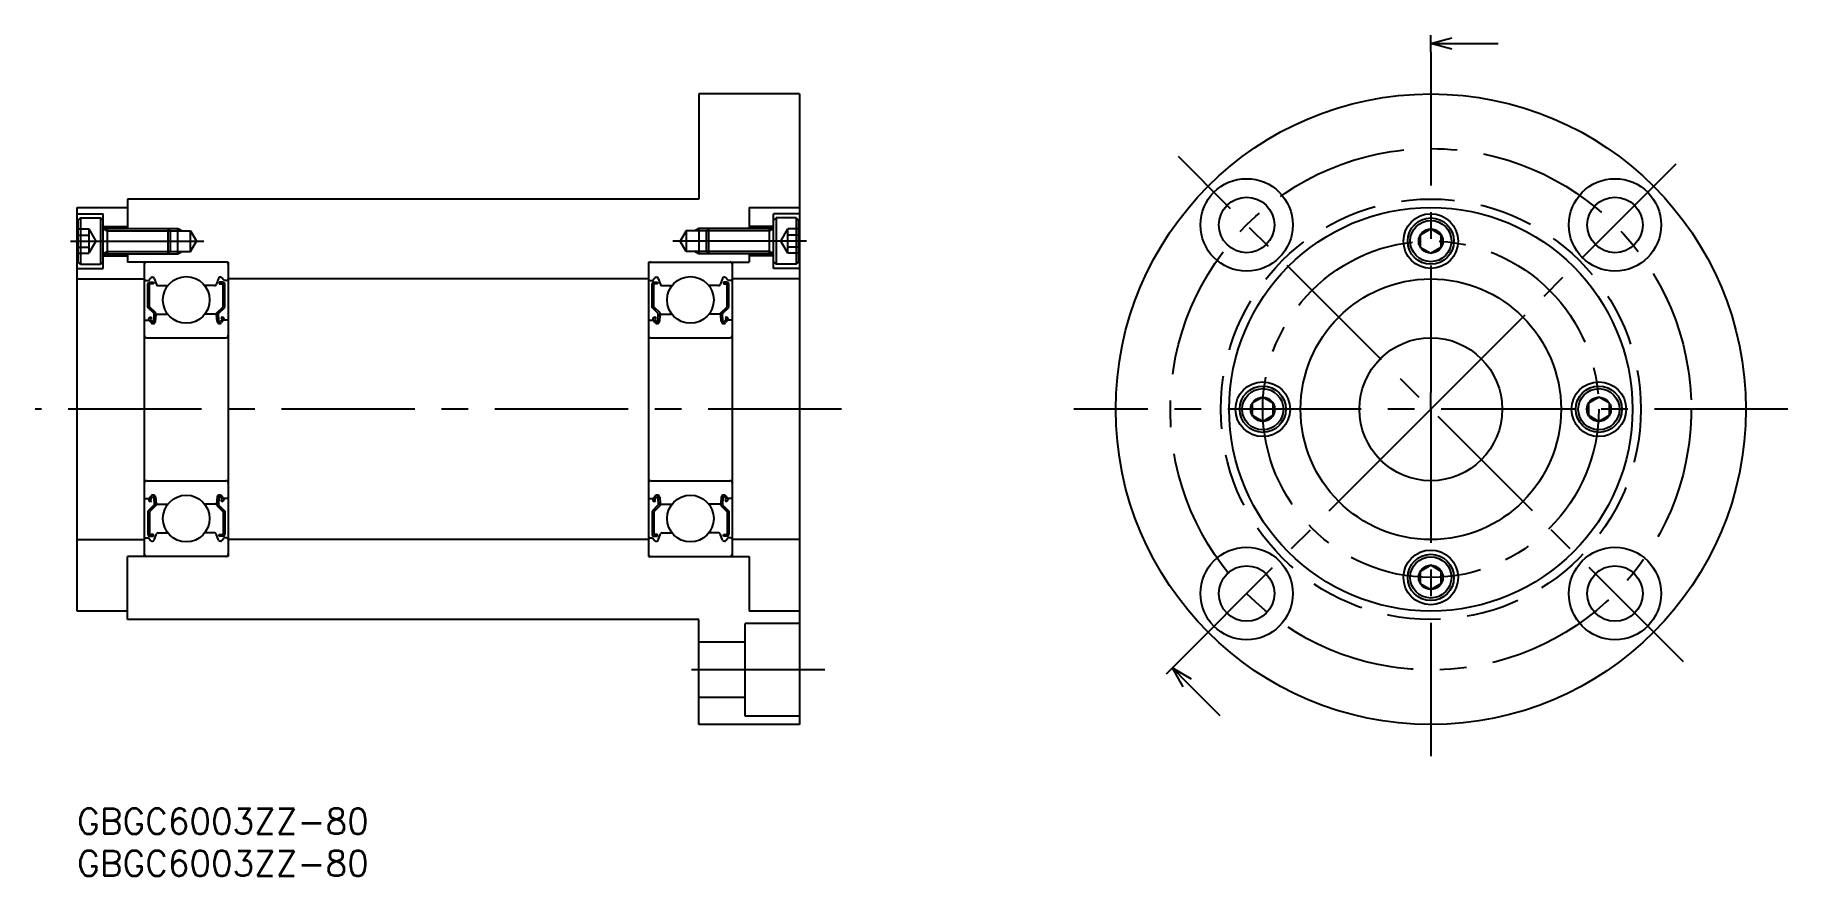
# Model space of a CAD drawing. Extents: x -5 to 204, y -8 to 92.
import ezdxf

# ---------------------------------------------------------------- set-up
doc = ezdxf.new("R2010")
doc.units = 0
doc.header["$LTSCALE"] = 0.5
doc.linetypes.add('CENTER', pattern=[50.8, 31.75, -6.35, 6.35, -6.35])
doc.linetypes.add('DASHED', pattern=[19.05, 12.7, -6.35])
doc.layers.get('0').update_dxf_attribs({"linetype": 'CONTINUOUS'})
for name, color, linetype in [('MSM_CENTER', 1, 'CENTER'), ('MSM_CONTINUOUS', 7, 'CONTINUOUS'), ('MSM_DASHED', 4, 'DASHED'), ('MSM_NARROW', 5, 'CONTINUOUS'), ('MSM_PART_NUMBER', 7, 'CONTINUOUS')]:
    doc.layers.add(name, color=color, linetype=linetype)
doc.styles.get("Standard").update_dxf_attribs({"font": 'txt.shx', "height": 3, "bigfont": 'bigfont.shx'})

# ---------------------------------------------------------------- blocks, each defined once
blk = doc.blocks.new('*U7')
at = {"layer": 'MSM_PART_NUMBER'}
blk.add_text('GBGC6003ZZ-80', height=3, dxfattribs=at).set_placement((0, -3))
blk = doc.blocks.new('*U8')
at = {"layer": 'MSM_PART_NUMBER'}
blk.add_text('GBGC6003ZZ-80', height=3, dxfattribs=at).set_placement((0, -8))
blk = doc.blocks.new('_OPEN30')
at = {"color": 0, "linetype": 'BYBLOCK'}
for p, q in [((-1, 0.268), (0, 0)), ((0, 0), (-1, -0.268)), ((0, 0), (-1, 0))]:
    blk.add_line(p, q, dxfattribs=at)
blk = doc.blocks.new('*U2')
at = {"color": 7, "linetype": 'CONTINUOUS'}
blk.add_lwpolyline([(595.34, 147.9), (600.84, 147.9)], dxfattribs=at)
at = {"color": 7, "linetype": 'CONTINUOUS', "xscale": 2.5, "yscale": 2.5, "zscale": 2.5, "rotation": 180}
blk.add_blockref('_OPEN30', (592.84, 147.9), dxfattribs=at)
blk = doc.blocks.new('*U1')
at = {"color": 7, "linetype": 'CONTINUOUS'}
blk.add_lwpolyline([(595.34, 94.1), (600.84, 94.1)], dxfattribs=at)
at = {"color": 7, "linetype": 'CONTINUOUS', "xscale": 2.5, "yscale": 2.5, "zscale": 2.5, "rotation": 180}
blk.add_blockref('_OPEN30', (592.84, 94.1), dxfattribs=at)

msp = doc.modelspace()

# ---------------------------------------------------------------- linework, layer by layer
at = {"layer": 'MSM_CENTER'}
for p, q in [((161.12, 90), (161.12, 49.5)), ((191.18, 17.45), (131.07, 77.55)), ((161.12, 47.5), (191.18, 77.55)), ((-0.8, 67.5), (15.21, 67.5)), ((86.8, 67.5), (70.79, 67.5)), ((91, 47.5), (-5, 47.5)), ((203.62, 47.5), (118.62, 47.5)), ((131.07, 17.45), (159.71, 46.09)), ((161.12, 47.5), (161.12, 5)), ((89, 16.5), (71, 16.5))]:
    msp.add_line(p, q, dxfattribs=at)
for radius in [31, 20]:
    msp.add_circle((161.12, 47.5), radius, dxfattribs=at)
at = {"layer": 'MSM_CONTINUOUS'}
for p, q in [((161.12, 90), (161.12, 92)), ((86, 85), (74, 85)), ((74, 85), (74, 72.5)), ((86, 85), (86, 10)), ((0, 71.5), (6, 71.5)), ((0, 23.5), (0, 71.5)), ((74, 72.5), (6, 72.5)), ((6, 72.5), (6, 69)), ((80, 71.5), (80, 69)), ((80, 71.5), (86, 71.5)), ((0, 70.75), (3.1, 70.75)), ((0.4, 70.25), (0.1, 69.95)), ((0.1, 69.95), (0.1, 65.05)), ((0.4, 70.25), (2.8, 70.25)), ((0.4, 70.25), (0.4, 64.75)), ((3.1, 69.95), (2.8, 70.25)), ((2.8, 70.25), (2.8, 64.75)), ((3.1, 64.25), (3.1, 70.75)), ((3.1, 69.25), (6, 69.25)), ((3.1, 69), (10.83, 69)), ((3.57, 69), (3.57, 66)), ((10.83, 66), (10.83, 69)), ((10.83, 69), (11.1, 68.73)), ((12, 66), (12, 69)), ((74, 69), (74, 66)), ((74.9, 68.73), (75.17, 69)), ((82.9, 69), (75.17, 69)), ((75.17, 69), (75.17, 66)), ((82.9, 69.25), (80, 69.25)), ((82.43, 66), (82.43, 69)), ((86, 70.75), (82.9, 70.75)), ((82.9, 64.25), (82.9, 70.75)), ((82.9, 69.95), (83.2, 70.25)), ((85.6, 70.25), (83.2, 70.25)), ((83.2, 70.25), (83.2, 64.75)), ((85.6, 70.25), (85.9, 69.95)), ((85.6, 70.25), (85.6, 64.75)), ((85.9, 65.05), (85.9, 69.95)), ((161.12, 68.94), (159.87, 68.22)), ((162.37, 68.22), (161.12, 68.94)), ((11.1, 68.73), (13.5, 68.73)), ((11.1, 68.73), (11.1, 66.27)), ((13.5, 66.27), (13.5, 68.73)), ((13.5, 68.73), (14.21, 67.5)), ((13.5, 66.27), (14.21, 67.5)), ((72.5, 68.73), (71.79, 67.5)), ((72.5, 66.27), (71.79, 67.5)), ((74.9, 68.73), (72.5, 68.73)), ((72.5, 68.73), (72.5, 66.27)), ((74.9, 66.27), (74.9, 68.73)), ((159.87, 68.22), (159.87, 66.78)), ((159.87, 66.78), (161.12, 66.06)), ((161.12, 66.06), (162.37, 66.78)), ((162.37, 66.78), (162.37, 68.22)), ((0.4, 64.75), (0.1, 65.05)), ((0.4, 64.75), (2.8, 64.75)), ((3.1, 65.05), (2.8, 64.75)), ((3.1, 66), (10.83, 66)), ((3.1, 65.75), (6, 65.75)), ((6, 66), (6, 65)), ((18, 65), (6, 65)), ((8, 65), (8, 30)), ((11.1, 66.27), (10.83, 66)), ((11.1, 66.27), (13.5, 66.27)), ((18, 65), (18, 30)), ((68, 65), (80, 65)), ((68, 65), (68, 30)), ((74.9, 66.27), (72.5, 66.27)), ((75.17, 66), (74.9, 66.27)), ((82.9, 66), (75.17, 66)), ((78, 30), (78, 65)), ((80, 66), (80, 65)), ((82.9, 65.75), (80, 65.75)), ((82.9, 65.05), (83.2, 64.75)), ((85.6, 64.75), (83.2, 64.75)), ((85.6, 64.75), (85.9, 65.05)), ((0, 64.25), (3.1, 64.25)), ((0, 63), (8, 63)), ((8.2, 62.8), (8.5, 62.8)), ((8.5, 62.8), (8.78, 63.13)), ((8.63, 62.6), (9.08, 62.6)), ((8.93, 63.2), (8.99, 63.2)), ((9.08, 62.6), (9.08, 62.4)), ((9.18, 63.07), (9.45, 62.33)), ((16.82, 63.07), (16.55, 62.33)), ((16.92, 62.6), (16.92, 62.4)), ((17.37, 62.6), (16.92, 62.6)), ((17.07, 63.2), (17.01, 63.2)), ((17.5, 62.8), (17.22, 63.13)), ((17.8, 62.8), (17.5, 62.8)), ((68, 63), (18, 63)), ((68.2, 62.8), (68.5, 62.8)), ((68.5, 62.8), (68.78, 63.13)), ((68.63, 62.6), (69.08, 62.6)), ((68.93, 63.2), (68.99, 63.2)), ((69.08, 62.6), (69.08, 62.4)), ((69.18, 63.07), (69.45, 62.33)), ((76.82, 63.07), (76.55, 62.33)), ((76.92, 62.6), (76.92, 62.4)), ((77.37, 62.6), (76.92, 62.6)), ((77.07, 63.2), (77.01, 63.2)), ((77.5, 62.8), (77.22, 63.13)), ((77.8, 62.8), (77.5, 62.8)), ((86, 63), (78, 63)), ((86, 64.25), (82.9, 64.25)), ((8.43, 59.62), (8.43, 62.4)), ((8.63, 59.7), (8.63, 62.4)), ((9.08, 62.4), (8.63, 62.4)), ((9.64, 62.2), (10.8, 62.2)), ((16.36, 62.2), (15.2, 62.2)), ((16.92, 62.4), (17.37, 62.4)), ((17.37, 59.7), (17.37, 62.4)), ((17.57, 59.62), (17.57, 62.4)), ((68.43, 59.62), (68.43, 62.4)), ((68.63, 59.7), (68.63, 62.4)), ((69.08, 62.4), (68.63, 62.4)), ((69.64, 62.2), (70.8, 62.2)), ((76.36, 62.2), (75.2, 62.2)), ((76.92, 62.4), (77.37, 62.4)), ((77.37, 59.7), (77.37, 62.4)), ((77.57, 59.62), (77.57, 62.4)), ((9.18, 58.87), (8.43, 59.62)), ((8.74, 58.51), (8.58, 58.38)), ((9.38, 58.95), (8.63, 59.7)), ((8.74, 58.51), (8.87, 58.36)), ((9.14, 57.99), (9.18, 58.87)), ((9.34, 57.97), (9.4, 58.71)), ((9.38, 58.48), (9.38, 58.95)), ((9.5, 58.8), (10.8, 58.8)), ((16.5, 58.8), (15.2, 58.8)), ((16.66, 57.97), (16.6, 58.71)), ((16.62, 58.95), (17.37, 59.7)), ((16.62, 58.48), (16.62, 58.95)), ((16.82, 58.87), (17.57, 59.62)), ((16.86, 57.99), (16.82, 58.87)), ((17.26, 58.51), (17.13, 58.36)), ((17.26, 58.51), (17.42, 58.38)), ((69.18, 58.87), (68.43, 59.62)), ((68.74, 58.51), (68.58, 58.38)), ((69.38, 58.95), (68.63, 59.7)), ((68.74, 58.51), (68.87, 58.36)), ((69.14, 57.99), (69.18, 58.87)), ((69.34, 57.97), (69.4, 58.71)), ((69.38, 58.48), (69.38, 58.95)), ((69.5, 58.8), (70.8, 58.8)), ((76.5, 58.8), (75.2, 58.8)), ((76.66, 57.97), (76.6, 58.71)), ((76.62, 58.95), (77.37, 59.7)), ((76.62, 58.48), (76.62, 58.95)), ((76.82, 58.87), (77.57, 59.62)), ((76.86, 57.99), (76.82, 58.87)), ((77.26, 58.51), (77.13, 58.36)), ((77.26, 58.51), (77.42, 58.38)), ((8.1, 58.1), (8.56, 58.1)), ((8.56, 58.1), (8.81, 57.8)), ((8.87, 58.36), (8.71, 58.23)), ((8.71, 58.23), (8.96, 57.93)), ((17.29, 58.23), (17.04, 57.93)), ((17.13, 58.36), (17.29, 58.23)), ((17.44, 58.1), (17.19, 57.8)), ((17.9, 58.1), (17.44, 58.1)), ((68.1, 58.1), (68.56, 58.1)), ((68.56, 58.1), (68.81, 57.8)), ((68.87, 58.36), (68.71, 58.23)), ((68.71, 58.23), (68.96, 57.93)), ((77.29, 58.23), (77.04, 57.93)), ((77.13, 58.36), (77.29, 58.23)), ((77.44, 58.1), (77.19, 57.8)), ((77.9, 58.1), (77.44, 58.1)), ((8.3, 56), (17.7, 56)), ((68.3, 56), (77.7, 56)), ((141.12, 48.94), (139.87, 48.22)), ((139.87, 48.22), (139.87, 46.78)), ((142.37, 48.22), (141.12, 48.94)), ((142.37, 46.78), (142.37, 48.22)), ((161.12, 47.5), (161.12, 49.5)), ((181.12, 48.94), (179.87, 48.22)), ((179.87, 48.22), (179.87, 46.78)), ((182.37, 48.22), (181.12, 48.94)), ((182.37, 46.78), (182.37, 48.22)), ((139.87, 46.78), (141.12, 46.06)), ((141.12, 46.06), (142.37, 46.78)), ((159.71, 46.09), (161.12, 47.5)), ((179.87, 46.78), (181.12, 46.06)), ((181.12, 46.06), (182.37, 46.78)), ((8.3, 39), (17.7, 39)), ((68.3, 39), (77.7, 39)), ((8.1, 36.9), (8.56, 36.9)), ((9.18, 36.13), (8.43, 35.38)), ((8.56, 36.9), (8.81, 37.2)), ((8.74, 36.49), (8.58, 36.62)), ((9.38, 36.05), (8.63, 35.3)), ((8.71, 36.77), (8.96, 37.07)), ((8.87, 36.64), (8.71, 36.77)), ((8.74, 36.49), (8.87, 36.64)), ((9.14, 37.01), (9.18, 36.13)), ((9.34, 37.03), (9.4, 36.29)), ((9.38, 36.52), (9.38, 36.05)), ((9.5, 36.2), (10.8, 36.2)), ((16.5, 36.2), (15.2, 36.2)), ((16.66, 37.03), (16.6, 36.29)), ((16.62, 36.52), (16.62, 36.05)), ((16.62, 36.05), (17.37, 35.3)), ((16.86, 37.01), (16.82, 36.13)), ((16.82, 36.13), (17.57, 35.38)), ((17.29, 36.77), (17.04, 37.07)), ((17.13, 36.64), (17.29, 36.77)), ((17.26, 36.49), (17.13, 36.64)), ((17.44, 36.9), (17.19, 37.2)), ((17.26, 36.49), (17.42, 36.62)), ((17.9, 36.9), (17.44, 36.9)), ((68.1, 36.9), (68.56, 36.9)), ((69.18, 36.13), (68.43, 35.38)), ((68.56, 36.9), (68.81, 37.2)), ((68.74, 36.49), (68.58, 36.62)), ((69.38, 36.05), (68.63, 35.3)), ((68.71, 36.77), (68.96, 37.07)), ((68.87, 36.64), (68.71, 36.77)), ((68.74, 36.49), (68.87, 36.64)), ((69.14, 37.01), (69.18, 36.13)), ((69.34, 37.03), (69.4, 36.29)), ((69.38, 36.52), (69.38, 36.05)), ((69.5, 36.2), (70.8, 36.2)), ((76.5, 36.2), (75.2, 36.2)), ((76.66, 37.03), (76.6, 36.29)), ((76.62, 36.52), (76.62, 36.05)), ((76.62, 36.05), (77.37, 35.3)), ((76.86, 37.01), (76.82, 36.13)), ((76.82, 36.13), (77.57, 35.38)), ((77.29, 36.77), (77.04, 37.07)), ((77.13, 36.64), (77.29, 36.77)), ((77.26, 36.49), (77.13, 36.64)), ((77.44, 36.9), (77.19, 37.2)), ((77.26, 36.49), (77.42, 36.62)), ((77.9, 36.9), (77.44, 36.9)), ((8.43, 35.38), (8.43, 32.6)), ((8.63, 35.3), (8.63, 32.6)), ((17.37, 35.3), (17.37, 32.6)), ((17.57, 35.38), (17.57, 32.6)), ((68.43, 35.38), (68.43, 32.6)), ((68.63, 35.3), (68.63, 32.6)), ((77.37, 35.3), (77.37, 32.6)), ((77.57, 35.38), (77.57, 32.6)), ((0, 32), (8, 32)), ((8.2, 32.2), (8.5, 32.2)), ((8.5, 32.2), (8.78, 31.87)), ((9.08, 32.6), (8.63, 32.6)), ((8.63, 32.4), (9.08, 32.4)), ((8.93, 31.8), (8.99, 31.8)), ((9.08, 32.4), (9.08, 32.6)), ((9.18, 31.93), (9.45, 32.67)), ((9.64, 32.8), (10.8, 32.8)), ((16.36, 32.8), (15.2, 32.8)), ((16.82, 31.93), (16.55, 32.67)), ((16.92, 32.6), (17.37, 32.6)), ((16.92, 32.4), (16.92, 32.6)), ((17.37, 32.4), (16.92, 32.4)), ((17.07, 31.8), (17.01, 31.8)), ((17.5, 32.2), (17.22, 31.87)), ((17.8, 32.2), (17.5, 32.2)), ((68, 32), (18, 32)), ((68.2, 32.2), (68.5, 32.2)), ((68.5, 32.2), (68.78, 31.87)), ((69.08, 32.6), (68.63, 32.6)), ((68.63, 32.4), (69.08, 32.4)), ((68.93, 31.8), (68.99, 31.8)), ((69.08, 32.4), (69.08, 32.6)), ((69.18, 31.93), (69.45, 32.67)), ((69.64, 32.8), (70.8, 32.8)), ((76.36, 32.8), (75.2, 32.8)), ((76.82, 31.93), (76.55, 32.67)), ((76.92, 32.6), (77.37, 32.6)), ((76.92, 32.4), (76.92, 32.6)), ((77.37, 32.4), (76.92, 32.4)), ((77.07, 31.8), (77.01, 31.8)), ((77.5, 32.2), (77.22, 31.87)), ((77.8, 32.2), (77.5, 32.2)), ((86, 32), (78, 32)), ((18, 30), (6, 30)), ((6, 22.5), (6, 30)), ((68, 30), (80, 30)), ((80, 30), (80, 23.5)), ((161.12, 28.94), (159.87, 28.22)), ((159.87, 28.22), (159.87, 26.78)), ((162.37, 28.22), (161.12, 28.94)), ((162.37, 26.78), (162.37, 28.22)), ((159.87, 26.78), (161.12, 26.06)), ((161.12, 26.06), (162.37, 26.78)), ((6, 23.5), (0, 23.5)), ((86, 23.5), (80, 23.5)), ((74, 22.5), (6, 22.5)), ((74, 10), (74, 22.5)), ((86, 22), (79.5, 22)), ((79.5, 11), (79.5, 22)), ((79.5, 19.8), (74, 19.8)), ((129.66, 16.03), (131.07, 17.45)), ((79.5, 13.2), (74, 13.2)), ((86, 11), (79.5, 11)), ((86, 10), (74, 10))]:
    msp.add_line(p, q, dxfattribs=at)
for centre, radius in [((161.12, 47.5), 37.5), ((139.2, 69.42), 5.5), ((183.04, 69.42), 5.5), ((139.2, 69.42), 3.3), ((161.12, 47.5), 24), ((183.04, 69.42), 3.3), ((161.12, 67.5), 3.25), ((161.12, 67.5), 2.75), ((161.12, 67.5), 2.45), ((161.12, 67.5), 1.44), ((13, 60.5), 2.78), ((73, 60.5), 2.78), ((161.12, 47.5), 15.5), ((161.12, 47.5), 8.5), ((141.12, 47.5), 3.25), ((141.12, 47.5), 2.75), ((181.12, 47.5), 3.25), ((181.12, 47.5), 2.75), ((141.12, 47.5), 2.45), ((141.12, 47.5), 1.44), ((181.12, 47.5), 2.45), ((181.12, 47.5), 1.44), ((13, 34.5), 2.78), ((73, 34.5), 2.78), ((139.2, 25.58), 5.5), ((161.12, 27.5), 3.25), ((161.12, 27.5), 2.75), ((161.12, 27.5), 2.45), ((183.04, 25.58), 5.5), ((139.2, 25.58), 3.3), ((161.12, 27.5), 1.44), ((183.04, 25.58), 3.3)]:
    msp.add_circle(centre, radius, dxfattribs=at)
for centre, radius, start, end in [((8.3, 64.7), 0.3, 90, 180), ((17.7, 64.7), 0.3, 0, 90), ((68.3, 64.7), 0.3, 90, 180), ((77.7, 64.7), 0.3, 0, 90), ((8.2, 63), 0.2, 180, 270), ((8.63, 62.4), 0.2, 90, 180), ((8.93, 63), 0.2, 90, 140.0053), ((8.99, 63), 0.2, 20.0079, 90), ((17.01, 63), 0.2, 90, 159.9921), ((17.07, 63), 0.2, 39.9947, 90), ((17.37, 62.4), 0.2, 360, 90), ((17.8, 63), 0.2, 270, 360), ((68.2, 63), 0.2, 180, 270), ((68.63, 62.4), 0.2, 90, 180), ((68.93, 63), 0.2, 90, 140.0053), ((68.99, 63), 0.2, 20.0079, 90), ((77.01, 63), 0.2, 90, 159.9921), ((77.07, 63), 0.2, 39.9947, 90), ((77.37, 62.4), 0.2, 360, 90), ((77.8, 63), 0.2, 270, 360), ((9.64, 62.4), 0.2, 200.0074, 270.0001), ((16.36, 62.4), 0.2, 269.9999, 339.9926), ((69.64, 62.4), 0.2, 200.0074, 270.0001), ((76.36, 62.4), 0.2, 269.9999, 339.9926), ((9.5, 58.7), 0.1, 90, 175.0032), ((16.5, 58.7), 0.1, 4.9968, 90), ((69.5, 58.7), 0.1, 90, 175.0032), ((76.5, 58.7), 0.1, 4.9968, 90), ((8.1, 58), 0.1, 90, 180), ((8.71, 58.23), 0.2, 129.9177, 219.9969), ((9.04, 58), 0.3, 219.9967, 355.0033), ((9.04, 57.99), 0.1, 219.9986, 357.1804), ((16.96, 58), 0.3, 184.9967, 320.0033), ((16.96, 57.99), 0.1, 182.8196, 320.0014), ((17.29, 58.23), 0.2, 320.0031, 50.0823), ((17.9, 58), 0.1, 360, 90), ((68.1, 58), 0.1, 90, 180), ((68.71, 58.23), 0.2, 129.9177, 219.9969), ((69.04, 58), 0.3, 219.9967, 355.0033), ((69.04, 57.99), 0.1, 219.9986, 357.1804), ((76.96, 58), 0.3, 184.9967, 320.0033), ((76.96, 57.99), 0.1, 182.8196, 320.0014), ((77.29, 58.23), 0.2, 320.0031, 50.0823), ((77.9, 58), 0.1, 360, 90), ((8.3, 56.3), 0.3, 180, 270), ((17.7, 56.3), 0.3, 270, 0), ((68.3, 56.3), 0.3, 180, 270), ((77.7, 56.3), 0.3, 270, 0), ((8.3, 38.7), 0.3, 90, 180), ((17.7, 38.7), 0.3, 0, 90), ((68.3, 38.7), 0.3, 90, 180), ((77.7, 38.7), 0.3, 0, 90), ((8.1, 37), 0.1, 180, 270), ((8.71, 36.77), 0.2, 140.0031, 230.0823), ((9.04, 37), 0.3, 4.9967, 140.0033), ((9.04, 37.01), 0.1, 2.8196, 140.0014), ((9.5, 36.3), 0.1, 184.9968, 270), ((16.5, 36.3), 0.1, 270, 355.0032), ((16.96, 37), 0.3, 39.9967, 175.0033), ((16.96, 37.01), 0.1, 39.9986, 177.1804), ((17.29, 36.77), 0.2, 309.9177, 39.9969), ((17.9, 37), 0.1, 270, 0), ((68.1, 37), 0.1, 180, 270), ((68.71, 36.77), 0.2, 140.0031, 230.0823), ((69.04, 37), 0.3, 4.9967, 140.0033), ((69.04, 37.01), 0.1, 2.8196, 140.0014), ((69.5, 36.3), 0.1, 184.9968, 270), ((76.5, 36.3), 0.1, 270, 355.0032), ((76.96, 37), 0.3, 39.9967, 175.0033), ((76.96, 37.01), 0.1, 39.9986, 177.1804), ((77.29, 36.77), 0.2, 309.9177, 39.9969), ((77.9, 37), 0.1, 270, 0), ((8.2, 32), 0.2, 90, 180), ((8.63, 32.6), 0.2, 180, 270), ((8.93, 32), 0.2, 219.9947, 270), ((8.99, 32), 0.2, 270, 339.9921), ((9.64, 32.6), 0.2, 89.9999, 159.9926), ((16.36, 32.6), 0.2, 20.0074, 90.0001), ((17.01, 32), 0.2, 200.0079, 270), ((17.07, 32), 0.2, 270, 320.0053), ((17.37, 32.6), 0.2, 270, 0), ((17.8, 32), 0.2, 0, 90), ((68.2, 32), 0.2, 90, 180), ((68.63, 32.6), 0.2, 180, 270), ((68.93, 32), 0.2, 219.9947, 270), ((68.99, 32), 0.2, 270, 339.9921), ((69.64, 32.6), 0.2, 89.9999, 159.9926), ((76.36, 32.6), 0.2, 20.0074, 90.0001), ((77.01, 32), 0.2, 200.0079, 270), ((77.07, 32), 0.2, 270, 320.0053), ((77.37, 32.6), 0.2, 270, 0), ((77.8, 32), 0.2, 0, 90), ((8.3, 30.3), 0.3, 180, 270), ((17.7, 30.3), 0.3, 270, 0), ((68.3, 30.3), 0.3, 180, 270), ((77.7, 30.3), 0.3, 270, 0)]:
    msp.add_arc(centre, radius, start, end, dxfattribs=at)
at = {"layer": 'MSM_DASHED'}
for p, q in [((0.1, 68.94), (1.4, 68.94)), ((1.4, 68.94), (1.4, 66.06)), ((1.4, 68.94), (2.23, 67.5)), ((83.77, 67.5), (84.6, 68.94)), ((84.6, 66.06), (84.6, 68.94)), ((85.9, 68.94), (84.6, 68.94)), ((0.1, 68.22), (1.4, 68.22)), ((0.1, 66.78), (1.4, 66.78)), ((2.23, 67.5), (1.4, 66.06)), ((84.6, 66.06), (83.77, 67.5)), ((85.9, 68.22), (84.6, 68.22)), ((85.9, 66.78), (84.6, 66.78)), ((0.1, 66.06), (1.4, 66.06)), ((85.9, 66.06), (84.6, 66.06))]:
    msp.add_line(p, q, dxfattribs=at)
msp.add_circle((161.12, 47.5), 25, dxfattribs=at)
at = {"layer": 'MSM_NARROW'}
for p, q in [((3.1, 69), (3.57, 68.73)), ((10.83, 69), (12, 69)), ((12, 69), (12.47, 68.73)), ((74, 69), (73.53, 68.73)), ((75.17, 69), (74, 69)), ((82.9, 69), (82.43, 68.73)), ((3.57, 68.73), (11.1, 68.73)), ((82.43, 68.73), (74.9, 68.73)), ((3.1, 66), (3.57, 66.27)), ((3.57, 66.27), (11.1, 66.27)), ((10.83, 66), (12, 66)), ((12, 66), (12.47, 66.27)), ((74, 66), (73.53, 66.27)), ((75.17, 66), (74, 66)), ((82.43, 66.27), (74.9, 66.27)), ((82.9, 66), (82.43, 66.27))]:
    msp.add_line(p, q, dxfattribs=at)

# ---------------------------------------------------------------- block references
at = {"layer": 'MSM_CONTINUOUS'}
for name, p in [('*U2', (-431.72, -56.9)), ('*U7', (0, 0)), ('*U8', (0, 0))]:
    msp.add_blockref(name, p, dxfattribs=at)
at = {"layer": 'MSM_CONTINUOUS', "rotation": 315}
msp.add_blockref('*U1', (-355.38, 369.41), dxfattribs=at)

doc.saveas('drawing.dxf')
